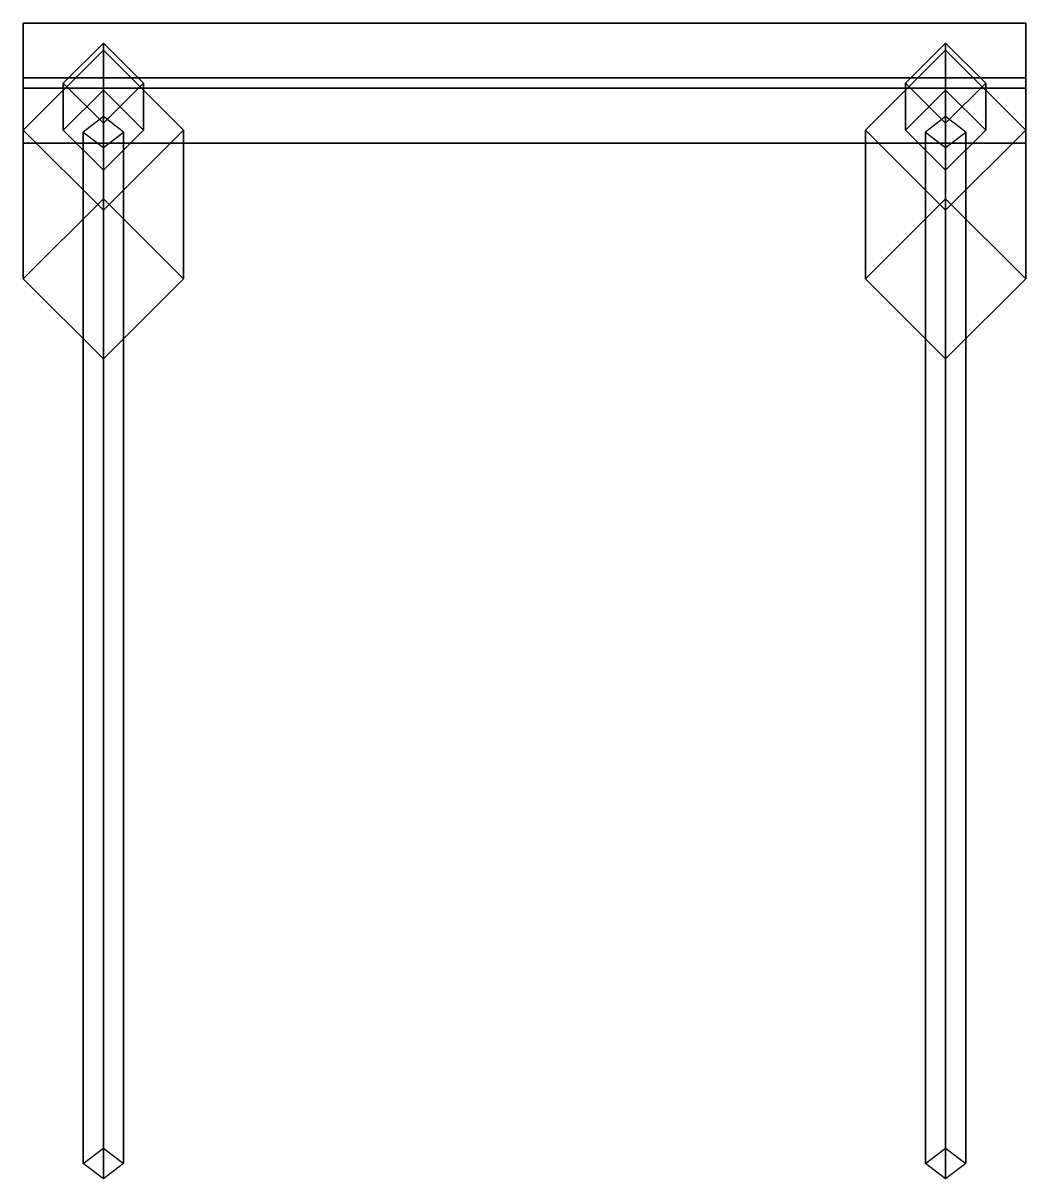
# Model space of a CAD drawing. Extents: x -0.25 to 0.25, y -0.446 to 0.13.
import ezdxf

# ---------------------------------------------------------------- set-up
doc = ezdxf.new("R2010")
doc.units = 0
doc.layers.add('SHASSIS', color=3, linetype='CONTINUOUS')

msp = doc.modelspace()

# ---------------------------------------------------------------- linework, layer by layer
at = {"layer": 'SHASSIS'}
for points in [[(-0.25, 0.10261, -1.12989), (-0.25, 0.07011, -1.10261), (-0.25, 0.09739, -1.07011), (-0.25, 0.12989, -1.09739)], [(0.25, 0.12989, -1.09739), (0.25, 0.10261, -1.12989), (-0.25, 0.10261, -1.12989), (-0.25, 0.12989, -1.09739)], [(0.25, 0.09739, -1.07011), (0.25, 0.12989, -1.09739), (-0.25, 0.12989, -1.09739), (-0.25, 0.09739, -1.07011)], [(0.25, 0.07011, -1.10261), (0.25, 0.10261, -1.12989), (0.25, 0.12989, -1.09739), (0.25, 0.09739, -1.07011)], [(-0.21, 0.11632, -0.82754), (-0.25, 0.07647, -0.83103), (-0.25, 0.00239, 0.01574), (-0.21, 0.04223, 0.01922)], [(-0.17, 0.07647, -0.83103), (-0.21, 0.03662, -0.83451), (-0.25, 0.07647, -0.83103), (-0.21, 0.11632, -0.82754)], [(-0.21, 0.11992, -1.09826), (-0.23, 0.1, -1.1), (-0.23, 0.07647, -0.83103), (-0.21, 0.09639, -0.82928)], [(-0.19, 0.1, -1.1), (-0.21, 0.11992, -1.09826), (-0.21, 0.09639, -0.82928), (-0.19, 0.07647, -0.83103)], [(-0.17, 0.07647, -0.83103), (-0.21, 0.11632, -0.82754), (-0.21, 0.04223, 0.01922), (-0.17, 0.00239, 0.01574)], [(0.21, 0.11632, -0.82754), (0.17, 0.07647, -0.83103), (0.17, 0.00239, 0.01574), (0.21, 0.04223, 0.01922)], [(0.25, 0.07647, -0.83103), (0.21, 0.03662, -0.83451), (0.17, 0.07647, -0.83103), (0.21, 0.11632, -0.82754)], [(0.21, 0.11992, -1.09826), (0.19, 0.1, -1.1), (0.19, 0.07647, -0.83103), (0.21, 0.09639, -0.82928)], [(0.23, 0.1, -1.1), (0.21, 0.11992, -1.09826), (0.21, 0.09639, -0.82928), (0.23, 0.07647, -0.83103)], [(0.25, 0.07647, -0.83103), (0.21, 0.11632, -0.82754), (0.21, 0.04223, 0.01922), (0.25, 0.00239, 0.01574)], [(0.25, 0.10261, -1.12989), (0.25, 0.07011, -1.10261), (-0.25, 0.07011, -1.10261), (-0.25, 0.10261, -1.12989)], [(-0.23, 0.1, -1.1), (-0.21, 0.08008, -1.10174), (-0.21, 0.05654, -0.83277), (-0.23, 0.07647, -0.83103)], [(-0.21, 0.08008, -1.10174), (-0.19, 0.1, -1.1), (-0.19, 0.07647, -0.83103), (-0.21, 0.05654, -0.83277)], [(0.19, 0.1, -1.1), (0.21, 0.08008, -1.10174), (0.21, 0.05654, -0.83277), (0.19, 0.07647, -0.83103)], [(0.21, 0.08008, -1.10174), (0.23, 0.1, -1.1), (0.23, 0.07647, -0.83103), (0.21, 0.05654, -0.83277)], [(0.25, 0.07011, -1.10261), (0.25, 0.09739, -1.07011), (-0.25, 0.09739, -1.07011), (-0.25, 0.07011, -1.10261)], [(-0.21, 0.08326, -0.81464), (-0.22, 0.0756, -0.82107), (-0.22, -0.43863, -0.20823), (-0.21, -0.43097, -0.2018)], [(-0.2, 0.0756, -0.82107), (-0.21, 0.08326, -0.81464), (-0.21, -0.43097, -0.2018), (-0.2, -0.43863, -0.20823)], [(0.21, 0.08326, -0.81464), (0.2, 0.0756, -0.82107), (0.2, -0.43863, -0.20823), (0.21, -0.43097, -0.2018)], [(0.22, 0.0756, -0.82107), (0.21, 0.08326, -0.81464), (0.21, -0.43097, -0.2018), (0.22, -0.43863, -0.20823)], [(-0.25, 0.07647, -0.83103), (-0.21, 0.03662, -0.83451), (-0.21, -0.03746, 0.01225), (-0.25, 0.00239, 0.01574)], [(-0.22, 0.0756, -0.82107), (-0.21, 0.06794, -0.82749), (-0.21, -0.44629, -0.21466), (-0.22, -0.43863, -0.20823)], [(-0.21, 0.03662, -0.83451), (-0.17, 0.07647, -0.83103), (-0.17, 0.00239, 0.01574), (-0.21, -0.03746, 0.01225)], [(-0.21, 0.06794, -0.82749), (-0.2, 0.0756, -0.82107), (-0.2, -0.43863, -0.20823), (-0.21, -0.44629, -0.21466)], [(0.17, 0.07647, -0.83103), (0.21, 0.03662, -0.83451), (0.21, -0.03746, 0.01225), (0.17, 0.00239, 0.01574)], [(0.2, 0.0756, -0.82107), (0.21, 0.06794, -0.82749), (0.21, -0.44629, -0.21466), (0.2, -0.43863, -0.20823)], [(0.21, 0.03662, -0.83451), (0.25, 0.07647, -0.83103), (0.25, 0.00239, 0.01574), (0.21, -0.03746, 0.01225)], [(0.21, 0.06794, -0.82749), (0.22, 0.0756, -0.82107), (0.22, -0.43863, -0.20823), (0.21, -0.44629, -0.21466)]]:
    msp.add_3dface(points, dxfattribs=at)

doc.saveas('drawing.dxf')
